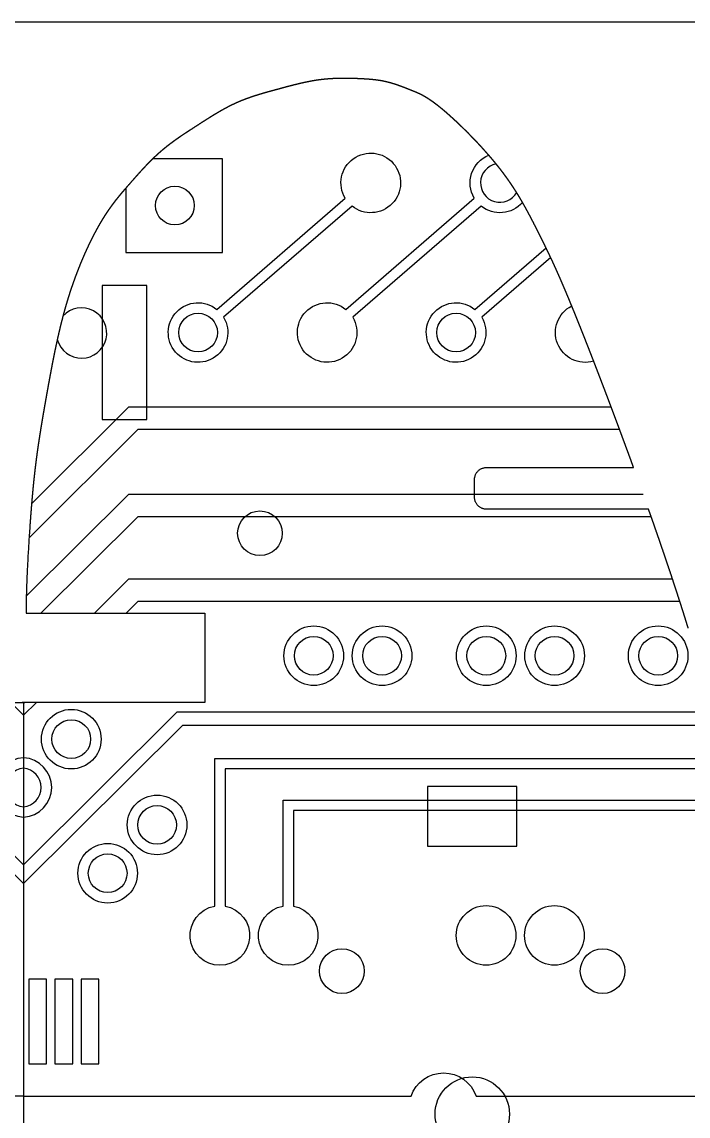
# Model space of a CAD drawing. Header units: millimetres. Extents: x -53 to 1579, y -453 to 381.
# Drawn here: x 3.2 to 47.9, y 307.8 to 381.2 of the extents above; entities that cross this region are included whole.
import ezdxf

# ---------------------------------------------------------------- set-up
doc = ezdxf.new("R2010")
doc.units = ezdxf.units.MM
doc.layers.add('design1-etch', color=5, linetype='Continuous')
doc.layers.add('toCut', color=1, linetype='Continuous', true_color=0xff0000)

msp = doc.modelspace()

# ---------------------------------------------------------------- linework, layer by layer
for q in [(96.648, 381.237), (546.648, 381.237)]:
    msp.add_line((-53.352, 381.237), q)
at = {"layer": 'design1-etch'}
for points in [[(10.154, 370.073), (10.154, 365.752), (16.649, 365.752), (16.649, 372.037), (11.956, 372.037)], [(3.829, 348.882), (10.362, 355.386), (42.732, 355.386)], [(3.662, 346.599), (10.982, 353.886), (43.293, 353.886)], [(3.474, 342.678), (10.362, 349.536), (44.879, 349.536)], [(4.46, 341.543), (10.982, 348.036), (45.411, 348.036)], [(8.062, 341.543), (10.362, 343.834), (46.849, 343.834)], [(10.188, 341.543), (10.982, 342.334), (47.339, 342.334)], [(3.296, 334.683), (2.432, 335.543)], [(3.296, 334.683), (4.161, 335.543)], [(3.296, 324.641), (-7.012, 334.904), (-42.884, 334.904)], [(3.296, 324.641), (13.605, 334.904), (49.477, 334.904)], [(3.296, 323.379), (-7.381, 334.01), (-43.105, 334.01)], [(3.296, 323.379), (13.974, 334.01), (49.698, 334.01)]]:
    msp.add_lwpolyline(points, dxfattribs=at)
msp.add_lwpolyline([(25.34, 368.87), (16.722, 361.404, -11.340391), (16.264, 361.933), (24.881, 369.399, -11.340391)], format="xyb", close=True, dxfattribs=at)
for points in [[(36.78, 369.121, -0.405901), (34.004, 368.87), (25.386, 361.404, -11.340391), (24.928, 361.933), (33.545, 369.399, -0.4608), (34.518, 372.28, -0.4608)], [(38.673, 365.417), (34.041, 361.404, -11.340391), (33.583, 361.933), (38.36, 366.072)], [(41.559, 358.462, -0.915164), (40.089, 362.166, -0.915164)], [(50.366, 331.09), (16.824, 331.09), (16.824, 321.868, -11.340391), (16.124, 321.868), (16.124, 331.79), (50.212, 331.79)], [(50.953, 328.29), (21.409, 328.29), (21.409, 321.868, -11.340391), (20.709, 321.868), (20.709, 328.99), (50.809, 328.99)], [(3.296, 309.11), (-22.716, 309.11, 0.716425), (-27.072, 309.11), (-47.533, 309.11)], [(3.296, 309.11), (29.309, 309.11, -0.716425), (33.664, 309.11), (54.125, 309.11)]]:
    msp.add_lwpolyline(points, format="xyb", dxfattribs=at)
for points in [[(3.652, 316.959), (3.652, 311.281), (4.839, 311.281), (4.839, 316.959)], [(5.402, 316.959), (5.402, 311.281), (6.59, 311.281), (6.59, 316.959)], [(7.153, 316.959), (7.153, 311.281), (8.34, 311.281), (8.34, 316.959)]]:
    msp.add_lwpolyline(points, close=True, dxfattribs=at)
for centre, radius in [((13.448, 368.908), 1.3), ((15.005, 360.379), 1.3), ((32.324, 360.379), 1.3), ((22.769, 338.68), 2), ((27.354, 338.68), 2), ((34.351, 338.68), 2), ((38.935, 338.68), 2), ((45.887, 338.68), 2), ((22.769, 338.68), 1.3), ((27.354, 338.68), 1.3), ((34.351, 338.68), 1.3), ((38.935, 338.68), 1.3), ((45.887, 338.68), 1.3), ((6.496, 333.079), 2), ((6.496, 333.079), 1.3), ((12.255, 327.32), 2), ((12.255, 327.32), 1.3), ((8.938, 324.076), 2), ((8.938, 324.076), 1.3), ((34.336, 319.902), 2), ((38.92, 319.902), 2)]:
    msp.add_circle(centre, radius, dxfattribs=at)
for centre, radius, start, end in [((35.263, 370.424), 1.3, 101.29594, 329.99081), ((7.187, 360.347), 1.691, 195.11567, 137.73583), ((3.413, 329.835), 2, 93.33952, 266.66048), ((3.18, 329.835), 2, 273.33952, 86.66048), ((3.413, 329.835), 1.3, 95.14172, 264.85828), ((3.18, 329.835), 1.3, 275.14172, 84.85828)]:
    msp.add_arc(centre, radius, start, end, dxfattribs=at)
at = {"layer": 'toCut'}
for points in [[(8.561, 363.544), (8.561, 354.544), (11.561, 354.544), (11.561, 363.544)], [(8.561, 363.544), (8.561, 354.544), (11.561, 354.544), (11.561, 363.544)], [(30.408, 329.904), (30.408, 325.904), (36.408, 325.904), (36.408, 329.904)]]:
    msp.add_lwpolyline(points, close=True, dxfattribs=at)
for centre, radius in [((19.158, 346.904), 1.5), ((24.658, 317.504), 1.5), ((42.158, 317.504), 1.5), ((33.408, 307.904), 2.5)]:
    msp.add_circle(centre, radius, dxfattribs=at)
for points in [[(21.086, 376.908), (20.953, 376.873), (20.82, 376.837)], [(21.352, 376.977), (21.219, 376.942), (21.086, 376.908)], [(21.618, 377.043), (21.485, 377.01), (21.352, 376.977)], [(21.75, 377.075), (21.684, 377.059), (21.618, 377.043)], [(21.883, 377.106), (21.817, 377.091), (21.75, 377.075)], [(22.015, 377.136), (21.949, 377.121), (21.883, 377.106)], [(22.148, 377.165), (22.082, 377.151), (22.015, 377.136)], [(22.28, 377.193), (22.214, 377.179), (22.148, 377.165)], [(22.413, 377.22), (22.346, 377.207), (22.28, 377.193)], [(22.545, 377.246), (22.479, 377.233), (22.413, 377.22)], [(22.677, 377.27), (22.611, 377.258), (22.545, 377.246)], [(22.809, 377.292), (22.743, 377.281), (22.677, 377.27)], [(22.94, 377.313), (22.875, 377.303), (22.809, 377.292)], [(23.072, 377.333), (23.006, 377.323), (22.94, 377.313)], [(23.204, 377.351), (23.138, 377.342), (23.072, 377.333)], [(23.335, 377.367), (23.269, 377.359), (23.204, 377.351)], [(23.466, 377.381), (23.4, 377.374), (23.335, 377.367)], [(23.597, 377.393), (23.531, 377.387), (23.466, 377.381)], [(23.727, 377.404), (23.662, 377.399), (23.597, 377.393)], [(23.856, 377.414), (23.792, 377.409), (23.727, 377.404)], [(23.985, 377.422), (23.921, 377.418), (23.856, 377.414)], [(24.114, 377.428), (24.05, 377.425), (23.985, 377.422)], [(24.241, 377.434), (24.177, 377.431), (24.114, 377.428)], [(24.367, 377.438), (24.304, 377.436), (24.241, 377.434)], [(24.493, 377.441), (24.43, 377.44), (24.367, 377.438)], [(24.617, 377.443), (24.555, 377.442), (24.493, 377.441)], [(24.74, 377.444), (24.678, 377.444), (24.617, 377.443)], [(24.861, 377.444), (24.8, 377.444), (24.74, 377.444)], [(24.981, 377.444), (24.921, 377.444), (24.861, 377.444)], [(25.099, 377.442), (25.04, 377.443), (24.981, 377.444)], [(25.216, 377.44), (25.157, 377.441), (25.099, 377.442)], [(25.33, 377.437), (25.273, 377.438), (25.216, 377.44)], [(25.443, 377.434), (25.387, 377.435), (25.33, 377.437)], [(25.554, 377.43), (25.499, 377.432), (25.443, 377.434)], [(25.663, 377.426), (25.608, 377.428), (25.554, 377.43)], [(25.769, 377.422), (25.716, 377.424), (25.663, 377.426)], [(25.873, 377.417), (25.821, 377.419), (25.769, 377.422)], [(25.975, 377.412), (25.924, 377.414), (25.873, 377.417)], [(26.075, 377.407), (26.025, 377.409), (25.975, 377.412)], [(26.173, 377.401), (26.124, 377.404), (26.075, 377.407)], [(26.268, 377.395), (26.22, 377.398), (26.173, 377.401)], [(26.362, 377.389), (26.315, 377.392), (26.268, 377.395)], [(26.454, 377.382), (26.408, 377.386), (26.362, 377.389)], [(26.544, 377.375), (26.499, 377.379), (26.454, 377.382)], [(26.633, 377.367), (26.589, 377.371), (26.544, 377.375)], [(26.72, 377.359), (26.677, 377.363), (26.633, 377.367)], [(26.806, 377.35), (26.763, 377.355), (26.72, 377.359)], [(26.891, 377.341), (26.849, 377.345), (26.806, 377.35)], [(26.975, 377.33), (26.933, 377.335), (26.891, 377.341)], [(27.057, 377.319), (27.016, 377.325), (26.975, 377.33)], [(27.139, 377.307), (27.098, 377.313), (27.057, 377.319)], [(27.22, 377.295), (27.18, 377.301), (27.139, 377.307)], [(27.3, 377.281), (27.26, 377.288), (27.22, 377.295)], [(27.38, 377.267), (27.34, 377.274), (27.3, 377.281)], [(27.459, 377.251), (27.42, 377.259), (27.38, 377.267)], [(27.538, 377.235), (27.499, 377.243), (27.459, 377.251)], [(27.616, 377.217), (27.577, 377.226), (27.538, 377.235)], [(27.695, 377.199), (27.656, 377.208), (27.616, 377.217)], [(27.773, 377.179), (27.734, 377.189), (27.695, 377.199)], [(27.851, 377.158), (27.812, 377.169), (27.773, 377.179)], [(27.929, 377.137), (27.89, 377.148), (27.851, 377.158)], [(28.007, 377.114), (27.968, 377.125), (27.929, 377.137)], [(28.085, 377.09), (28.046, 377.102), (28.007, 377.114)], [(28.241, 377.041), (28.163, 377.066), (28.085, 377.09)], [(28.396, 376.988), (28.318, 377.015), (28.241, 377.041)], [(28.551, 376.933), (28.474, 376.961), (28.396, 376.988)], [(28.706, 376.876), (28.629, 376.905), (28.551, 376.933)], [(18.57, 376.186), (18.505, 376.163), (18.44, 376.14)], [(18.701, 376.23), (18.635, 376.208), (18.57, 376.186)], [(18.832, 376.272), (18.766, 376.251), (18.701, 376.23)], [(18.963, 376.314), (18.897, 376.293), (18.832, 376.272)], [(19.095, 376.355), (19.029, 376.334), (18.963, 376.314)], [(19.226, 376.395), (19.16, 376.375), (19.095, 376.355)], [(19.491, 376.472), (19.359, 376.434), (19.226, 376.395)], [(19.756, 376.548), (19.623, 376.51), (19.491, 376.472)], [(20.022, 376.621), (19.889, 376.584), (19.756, 376.548)], [(20.554, 376.766), (20.288, 376.693), (20.022, 376.621)], [(20.82, 376.837), (20.687, 376.801), (20.554, 376.766)], [(28.861, 376.817), (28.784, 376.847), (28.706, 376.876)], [(29.016, 376.757), (28.938, 376.787), (28.861, 376.817)], [(29.325, 376.635), (29.17, 376.696), (29.016, 376.757)], [(29.48, 376.573), (29.402, 376.604), (29.325, 376.635)], [(29.558, 376.541), (29.519, 376.557), (29.48, 376.573)], [(29.638, 376.508), (29.598, 376.524), (29.558, 376.541)], [(29.718, 376.473), (29.678, 376.49), (29.638, 376.508)], [(29.801, 376.435), (29.759, 376.454), (29.718, 376.473)], [(29.842, 376.416), (29.821, 376.426), (29.801, 376.435)], [(29.885, 376.396), (29.864, 376.406), (29.842, 376.416)], [(29.928, 376.375), (29.906, 376.385), (29.885, 376.396)], [(29.971, 376.353), (29.95, 376.364), (29.928, 376.375)], [(30.016, 376.33), (29.994, 376.341), (29.971, 376.353)], [(30.061, 376.307), (30.038, 376.318), (30.016, 376.33)], [(30.106, 376.282), (30.084, 376.294), (30.061, 376.307)], [(30.153, 376.256), (30.13, 376.269), (30.106, 376.282)], [(30.2, 376.23), (30.177, 376.243), (30.153, 376.256)], [(30.248, 376.202), (30.224, 376.216), (30.2, 376.23)], [(30.298, 376.173), (30.273, 376.187), (30.248, 376.202)], [(30.348, 376.143), (30.323, 376.158), (30.298, 376.173)], [(16.916, 375.473), (16.855, 375.44), (16.793, 375.407)], [(17.04, 375.538), (16.978, 375.505), (16.916, 375.473)], [(17.165, 375.601), (17.103, 375.57), (17.04, 375.538)], [(17.29, 375.663), (17.227, 375.632), (17.165, 375.601)], [(17.416, 375.723), (17.353, 375.693), (17.29, 375.663)], [(17.542, 375.782), (17.479, 375.753), (17.416, 375.723)], [(17.668, 375.838), (17.605, 375.81), (17.542, 375.782)], [(17.796, 375.893), (17.732, 375.865), (17.668, 375.838)], [(17.923, 375.945), (17.86, 375.919), (17.796, 375.893)], [(18.052, 375.996), (17.988, 375.971), (17.923, 375.945)], [(18.181, 376.046), (18.116, 376.021), (18.052, 375.996)], [(18.31, 376.094), (18.245, 376.07), (18.181, 376.046)], [(18.44, 376.14), (18.375, 376.117), (18.31, 376.094)], [(30.399, 376.111), (30.373, 376.127), (30.348, 376.143)], [(30.451, 376.078), (30.425, 376.095), (30.399, 376.111)], [(30.504, 376.044), (30.477, 376.061), (30.451, 376.078)], [(30.558, 376.008), (30.531, 376.026), (30.504, 376.044)], [(30.614, 375.971), (30.586, 375.99), (30.558, 376.008)], [(30.67, 375.932), (30.642, 375.951), (30.614, 375.971)], [(30.728, 375.892), (30.699, 375.912), (30.67, 375.932)], [(30.787, 375.85), (30.758, 375.871), (30.728, 375.892)], [(30.848, 375.806), (30.817, 375.828), (30.787, 375.85)], [(30.909, 375.76), (30.879, 375.783), (30.848, 375.806)], [(30.973, 375.713), (30.941, 375.736), (30.909, 375.76)], [(31.037, 375.663), (31.005, 375.688), (30.973, 375.713)], [(31.103, 375.612), (31.07, 375.638), (31.037, 375.663)], [(31.171, 375.559), (31.137, 375.585), (31.103, 375.612)], [(31.24, 375.503), (31.206, 375.531), (31.171, 375.559)], [(31.311, 375.446), (31.276, 375.475), (31.24, 375.503)], [(31.384, 375.386), (31.348, 375.416), (31.311, 375.446)], [(15.697, 374.758), (15.576, 374.682), (15.456, 374.606)], [(15.938, 374.908), (15.818, 374.833), (15.697, 374.758)], [(16.06, 374.982), (15.999, 374.945), (15.938, 374.908)], [(16.181, 375.056), (16.12, 375.019), (16.06, 374.982)], [(16.303, 375.128), (16.242, 375.092), (16.181, 375.056)], [(16.425, 375.199), (16.364, 375.164), (16.303, 375.128)], [(16.547, 375.27), (16.486, 375.234), (16.425, 375.199)], [(16.67, 375.339), (16.608, 375.304), (16.547, 375.27)], [(16.793, 375.407), (16.731, 375.373), (16.67, 375.339)], [(31.458, 375.325), (31.421, 375.355), (31.384, 375.386)], [(31.534, 375.26), (31.496, 375.293), (31.458, 375.325)], [(31.612, 375.194), (31.573, 375.227), (31.534, 375.26)], [(31.691, 375.126), (31.651, 375.16), (31.612, 375.194)], [(31.772, 375.055), (31.731, 375.09), (31.691, 375.126)], [(31.854, 374.982), (31.813, 375.018), (31.772, 375.055)], [(31.938, 374.907), (31.896, 374.945), (31.854, 374.982)], [(32.023, 374.83), (31.981, 374.869), (31.938, 374.907)], [(32.11, 374.752), (32.067, 374.791), (32.023, 374.83)], [(32.198, 374.671), (32.154, 374.711), (32.11, 374.752)], [(14.495, 373.987), (14.376, 373.909), (14.256, 373.831)], [(14.975, 374.297), (14.735, 374.142), (14.495, 373.987)], [(15.456, 374.606), (15.215, 374.452), (14.975, 374.297)], [(32.286, 374.589), (32.242, 374.63), (32.198, 374.671)], [(32.376, 374.505), (32.331, 374.547), (32.286, 374.589)], [(32.467, 374.419), (32.422, 374.462), (32.376, 374.505)], [(32.559, 374.331), (32.513, 374.375), (32.467, 374.419)], [(32.651, 374.243), (32.605, 374.287), (32.559, 374.331)], [(32.745, 374.152), (32.698, 374.197), (32.651, 374.243)], [(32.839, 374.06), (32.792, 374.106), (32.745, 374.152)], [(32.933, 373.967), (32.886, 374.014), (32.839, 374.06)], [(33.028, 373.873), (32.981, 373.92), (32.933, 373.967)], [(13.434, 373.268), (13.376, 373.226), (13.319, 373.184)], [(13.55, 373.35), (13.492, 373.309), (13.434, 373.268)], [(13.666, 373.432), (13.608, 373.391), (13.55, 373.35)], [(13.783, 373.513), (13.724, 373.472), (13.666, 373.432)], [(14.019, 373.673), (13.901, 373.593), (13.783, 373.513)], [(14.256, 373.831), (14.137, 373.752), (14.019, 373.673)], [(33.124, 373.777), (33.076, 373.825), (33.028, 373.873)], [(33.22, 373.68), (33.172, 373.729), (33.124, 373.777)], [(33.316, 373.582), (33.268, 373.631), (33.22, 373.68)], [(33.412, 373.483), (33.364, 373.533), (33.316, 373.582)], [(33.509, 373.383), (33.46, 373.433), (33.412, 373.483)], [(33.605, 373.282), (33.557, 373.333), (33.509, 373.383)], [(33.702, 373.181), (33.653, 373.231), (33.605, 373.282)], [(12.54, 372.571), (12.486, 372.525), (12.433, 372.479)], [(12.648, 372.662), (12.594, 372.617), (12.54, 372.571)], [(12.757, 372.752), (12.703, 372.707), (12.648, 372.662)], [(12.868, 372.841), (12.812, 372.797), (12.757, 372.752)], [(12.979, 372.928), (12.923, 372.885), (12.868, 372.841)], [(13.092, 373.015), (13.035, 372.972), (12.979, 372.928)], [(13.205, 373.1), (13.148, 373.057), (13.092, 373.015)], [(13.319, 373.184), (13.262, 373.142), (13.205, 373.1)], [(33.798, 373.078), (33.75, 373.129), (33.702, 373.181)], [(33.99, 372.871), (33.894, 372.974), (33.798, 373.078)], [(34.181, 372.661), (34.086, 372.766), (33.99, 372.871)], [(34.37, 372.449), (34.276, 372.555), (34.181, 372.661)], [(11.713, 371.796), (11.664, 371.745), (11.614, 371.694)], [(11.813, 371.896), (11.763, 371.846), (11.713, 371.796)], [(11.914, 371.996), (11.864, 371.946), (11.813, 371.896)], [(12.016, 372.095), (11.965, 372.046), (11.914, 371.996)], [(12.119, 372.193), (12.067, 372.144), (12.016, 372.095)], [(12.222, 372.289), (12.17, 372.241), (12.119, 372.193)], [(12.327, 372.385), (12.275, 372.337), (12.222, 372.289)], [(12.433, 372.479), (12.38, 372.432), (12.327, 372.385)], [(34.557, 372.236), (34.463, 372.342), (34.37, 372.449)], [(34.649, 372.129), (34.603, 372.182), (34.557, 372.236)], [(34.74, 372.022), (34.694, 372.075), (34.649, 372.129)], [(34.83, 371.914), (34.785, 371.968), (34.74, 372.022)], [(34.919, 371.807), (34.875, 371.861), (34.83, 371.914)], [(35.008, 371.7), (34.963, 371.753), (34.919, 371.807)], [(11.032, 371.069), (10.937, 370.962), (10.842, 370.856)], [(11.224, 371.28), (11.128, 371.174), (11.032, 371.069)], [(11.321, 371.384), (11.272, 371.332), (11.224, 371.28)], [(11.418, 371.488), (11.369, 371.436), (11.321, 371.384)], [(11.516, 371.592), (11.467, 371.54), (11.418, 371.488)], [(11.614, 371.694), (11.565, 371.643), (11.516, 371.592)], [(35.094, 371.592), (35.051, 371.646), (35.008, 371.7)], [(35.18, 371.485), (35.137, 371.539), (35.094, 371.592)], [(35.265, 371.378), (35.222, 371.431), (35.18, 371.485)], [(35.348, 371.271), (35.306, 371.325), (35.265, 371.378)], [(35.429, 371.165), (35.388, 371.218), (35.348, 371.271)], [(35.509, 371.059), (35.469, 371.112), (35.429, 371.165)], [(35.588, 370.953), (35.549, 371.006), (35.509, 371.059)], [(10.653, 370.642), (10.464, 370.427), (10.275, 370.212)], [(10.842, 370.856), (10.747, 370.749), (10.653, 370.642)], [(35.665, 370.847), (35.626, 370.9), (35.588, 370.953)], [(35.741, 370.742), (35.703, 370.795), (35.665, 370.847)], [(35.815, 370.637), (35.778, 370.69), (35.741, 370.742)], [(35.889, 370.532), (35.852, 370.585), (35.815, 370.637)], [(35.961, 370.428), (35.925, 370.48), (35.889, 370.532)], [(36.031, 370.324), (35.996, 370.376), (35.961, 370.428)], [(36.101, 370.22), (36.066, 370.272), (36.031, 370.324)], [(9.707, 369.547), (9.66, 369.489), (9.612, 369.43)], [(9.802, 369.662), (9.755, 369.605), (9.707, 369.547)], [(9.897, 369.775), (9.85, 369.718), (9.802, 369.662)], [(9.992, 369.886), (9.945, 369.83), (9.897, 369.775)], [(10.087, 369.996), (10.039, 369.941), (9.992, 369.886)], [(10.275, 370.212), (10.181, 370.104), (10.087, 369.996)], [(36.169, 370.117), (36.135, 370.168), (36.101, 370.22)], [(36.236, 370.013), (36.203, 370.065), (36.169, 370.117)], [(36.302, 369.91), (36.269, 369.962), (36.236, 370.013)], [(36.367, 369.807), (36.335, 369.859), (36.302, 369.91)], [(36.432, 369.705), (36.4, 369.756), (36.367, 369.807)], [(36.495, 369.602), (36.463, 369.654), (36.432, 369.705)], [(36.557, 369.5), (36.526, 369.551), (36.495, 369.602)], [(9.178, 368.865), (9.154, 368.831), (9.13, 368.798)], [(9.227, 368.931), (9.203, 368.898), (9.178, 368.865)], [(9.275, 368.997), (9.251, 368.964), (9.227, 368.931)], [(9.324, 369.061), (9.3, 369.029), (9.275, 368.997)], [(9.372, 369.125), (9.348, 369.093), (9.324, 369.061)], [(9.42, 369.187), (9.396, 369.156), (9.372, 369.125)], [(9.516, 369.31), (9.468, 369.249), (9.42, 369.187)], [(9.612, 369.43), (9.564, 369.37), (9.516, 369.31)], [(36.618, 369.398), (36.587, 369.449), (36.557, 369.5)], [(36.678, 369.296), (36.648, 369.347), (36.618, 369.398)], [(36.738, 369.195), (36.708, 369.246), (36.678, 369.296)], [(36.796, 369.093), (36.767, 369.144), (36.738, 369.195)], [(36.911, 368.891), (36.854, 368.992), (36.796, 369.093)], [(37.024, 368.689), (36.967, 368.79), (36.911, 368.891)], [(8.685, 368.139), (8.66, 368.099), (8.635, 368.059)], [(8.735, 368.217), (8.71, 368.178), (8.685, 368.139)], [(8.785, 368.294), (8.76, 368.256), (8.735, 368.217)], [(8.835, 368.37), (8.81, 368.332), (8.785, 368.294)], [(8.884, 368.444), (8.86, 368.407), (8.835, 368.37)], [(8.934, 368.517), (8.909, 368.481), (8.884, 368.444)], [(8.983, 368.589), (8.958, 368.553), (8.934, 368.517)], [(9.032, 368.66), (9.007, 368.624), (8.983, 368.589)], [(9.081, 368.729), (9.056, 368.695), (9.032, 368.66)], [(9.13, 368.798), (9.105, 368.764), (9.081, 368.729)], [(37.133, 368.488), (37.078, 368.589), (37.024, 368.689)], [(37.241, 368.287), (37.187, 368.388), (37.133, 368.488)], [(37.346, 368.087), (37.293, 368.187), (37.241, 368.287)], [(37.45, 367.887), (37.398, 367.987), (37.346, 368.087)], [(8.228, 367.365), (8.202, 367.318), (8.176, 367.271)], [(8.28, 367.458), (8.254, 367.412), (8.228, 367.365)], [(8.331, 367.549), (8.305, 367.503), (8.28, 367.458)], [(8.382, 367.638), (8.357, 367.593), (8.331, 367.549)], [(8.433, 367.725), (8.408, 367.681), (8.382, 367.638)], [(8.484, 367.811), (8.459, 367.768), (8.433, 367.725)], [(8.535, 367.895), (8.509, 367.853), (8.484, 367.811)], [(8.585, 367.978), (8.56, 367.937), (8.535, 367.895)], [(8.635, 368.059), (8.61, 368.019), (8.585, 367.978)], [(37.552, 367.687), (37.501, 367.787), (37.45, 367.887)], [(37.653, 367.488), (37.603, 367.588), (37.552, 367.687)], [(37.754, 367.289), (37.704, 367.388), (37.653, 367.488)], [(7.864, 366.673), (7.838, 366.62), (7.812, 366.568)], [(7.916, 366.777), (7.89, 366.725), (7.864, 366.673)], [(7.968, 366.879), (7.942, 366.828), (7.916, 366.777)], [(8.021, 366.979), (7.995, 366.929), (7.968, 366.879)], [(8.073, 367.078), (8.047, 367.029), (8.021, 366.979)], [(8.125, 367.175), (8.099, 367.127), (8.073, 367.078)], [(8.176, 367.271), (8.15, 367.223), (8.125, 367.175)], [(37.953, 366.891), (37.854, 367.09), (37.754, 367.289)], [(38.053, 366.691), (38.003, 366.791), (37.953, 366.891)], [(38.153, 366.49), (38.103, 366.591), (38.053, 366.691)], [(7.499, 365.908), (7.473, 365.851), (7.447, 365.794)], [(7.551, 366.022), (7.525, 365.965), (7.499, 365.908)], [(7.603, 366.134), (7.577, 366.078), (7.551, 366.022)], [(7.655, 366.244), (7.629, 366.189), (7.603, 366.134)], [(7.707, 366.354), (7.681, 366.299), (7.655, 366.244)], [(7.76, 366.462), (7.733, 366.408), (7.707, 366.354)], [(7.812, 366.568), (7.786, 366.515), (7.76, 366.462)], [(38.204, 366.388), (38.178, 366.439), (38.153, 366.49)], [(38.255, 366.285), (38.229, 366.337), (38.204, 366.388)], [(38.306, 366.18), (38.28, 366.233), (38.255, 366.285)], [(38.358, 366.074), (38.332, 366.127), (38.306, 366.18)], [(38.411, 365.966), (38.385, 366.02), (38.358, 366.074)], [(38.465, 365.855), (38.438, 365.911), (38.411, 365.966)], [(7.19, 365.202), (7.165, 365.141), (7.139, 365.08)], [(7.241, 365.323), (7.216, 365.262), (7.19, 365.202)], [(7.292, 365.442), (7.267, 365.382), (7.241, 365.323)], [(7.344, 365.561), (7.318, 365.501), (7.292, 365.442)], [(7.395, 365.678), (7.37, 365.619), (7.344, 365.561)], [(7.447, 365.794), (7.421, 365.736), (7.395, 365.678)], [(38.519, 365.743), (38.492, 365.799), (38.465, 365.855)], [(38.574, 365.627), (38.546, 365.685), (38.519, 365.743)], [(38.602, 365.568), (38.588, 365.598), (38.574, 365.627)], [(38.63, 365.509), (38.616, 365.538), (38.602, 365.568)], [(38.659, 365.448), (38.645, 365.478), (38.63, 365.509)], [(38.688, 365.387), (38.673, 365.418), (38.659, 365.448)], [(38.717, 365.325), (38.702, 365.356), (38.688, 365.387)], [(38.746, 365.262), (38.731, 365.294), (38.717, 365.325)], [(38.776, 365.198), (38.761, 365.23), (38.746, 365.262)], [(38.806, 365.134), (38.791, 365.166), (38.776, 365.198)], [(38.836, 365.068), (38.821, 365.101), (38.806, 365.134)], [(6.89, 364.454), (6.865, 364.389), (6.841, 364.325)], [(6.939, 364.581), (6.914, 364.517), (6.89, 364.454)], [(6.989, 364.707), (6.964, 364.644), (6.939, 364.581)], [(7.039, 364.832), (7.014, 364.77), (6.989, 364.707)], [(7.089, 364.957), (7.064, 364.895), (7.039, 364.832)], [(7.139, 365.08), (7.114, 365.018), (7.089, 364.957)], [(38.867, 365.001), (38.852, 365.034), (38.836, 365.068)], [(38.898, 364.933), (38.882, 364.967), (38.867, 365.001)], [(38.929, 364.864), (38.914, 364.899), (38.898, 364.933)], [(38.961, 364.795), (38.945, 364.829), (38.929, 364.864)], [(38.993, 364.723), (38.977, 364.759), (38.961, 364.795)], [(39.026, 364.651), (39.01, 364.687), (38.993, 364.723)], [(39.059, 364.578), (39.042, 364.615), (39.026, 364.651)], [(39.092, 364.503), (39.076, 364.541), (39.059, 364.578)], [(39.126, 364.427), (39.109, 364.465), (39.092, 364.503)], [(39.16, 364.35), (39.143, 364.389), (39.126, 364.427)], [(6.602, 363.669), (6.578, 363.602), (6.555, 363.535)], [(6.649, 363.802), (6.625, 363.736), (6.602, 363.669)], [(6.696, 363.934), (6.672, 363.868), (6.649, 363.802)], [(6.744, 364.066), (6.72, 364), (6.696, 363.934)], [(6.792, 364.196), (6.768, 364.131), (6.744, 364.066)], [(6.841, 364.325), (6.816, 364.26), (6.792, 364.196)], [(39.195, 364.272), (39.178, 364.311), (39.16, 364.35)], [(39.23, 364.192), (39.213, 364.232), (39.195, 364.272)], [(39.266, 364.111), (39.248, 364.152), (39.23, 364.192)], [(39.302, 364.029), (39.284, 364.07), (39.266, 364.111)], [(39.339, 363.945), (39.32, 363.987), (39.302, 364.029)], [(39.376, 363.859), (39.357, 363.902), (39.339, 363.945)], [(39.413, 363.773), (39.394, 363.816), (39.376, 363.859)], [(39.451, 363.684), (39.432, 363.728), (39.413, 363.773)], [(39.49, 363.594), (39.471, 363.639), (39.451, 363.684)], [(6.374, 362.992), (6.352, 362.923), (6.33, 362.854)], [(6.418, 363.129), (6.396, 363.06), (6.374, 362.992)], [(6.463, 363.265), (6.441, 363.197), (6.418, 363.129)], [(6.509, 363.4), (6.486, 363.333), (6.463, 363.265)], [(6.555, 363.535), (6.532, 363.468), (6.509, 363.4)], [(39.529, 363.503), (39.51, 363.549), (39.49, 363.594)], [(39.569, 363.41), (39.549, 363.456), (39.529, 363.503)], [(39.609, 363.315), (39.589, 363.362), (39.569, 363.41)], [(39.65, 363.219), (39.63, 363.267), (39.609, 363.315)], [(39.691, 363.12), (39.671, 363.17), (39.65, 363.219)], [(39.734, 363.021), (39.712, 363.071), (39.691, 363.12)], [(39.776, 362.919), (39.755, 362.97), (39.734, 363.021)], [(6.16, 362.296), (6.14, 362.225), (6.119, 362.155)], [(6.202, 362.436), (6.181, 362.366), (6.16, 362.296)], [(6.244, 362.576), (6.223, 362.506), (6.202, 362.436)], [(6.287, 362.715), (6.265, 362.646), (6.244, 362.576)], [(6.33, 362.854), (6.308, 362.785), (6.287, 362.715)], [(39.819, 362.816), (39.798, 362.867), (39.776, 362.919)], [(39.863, 362.711), (39.841, 362.763), (39.819, 362.816)], [(39.908, 362.604), (39.886, 362.657), (39.863, 362.711)], [(39.953, 362.495), (39.93, 362.549), (39.908, 362.604)], [(39.999, 362.384), (39.976, 362.439), (39.953, 362.495)], [(40.045, 362.271), (40.022, 362.327), (39.999, 362.384)], [(40.092, 362.156), (40.069, 362.214), (40.045, 362.271)], [(6, 361.728), (5.962, 361.585), (5.924, 361.442)], [(6.079, 362.013), (6.04, 361.871), (6, 361.728)], [(6.119, 362.155), (6.099, 362.084), (6.079, 362.013)], [(40.14, 362.04), (40.116, 362.098), (40.092, 362.156)], [(40.189, 361.921), (40.164, 361.98), (40.14, 362.04)], [(40.238, 361.8), (40.213, 361.861), (40.189, 361.921)], [(40.288, 361.677), (40.263, 361.739), (40.238, 361.8)], [(40.339, 361.552), (40.313, 361.615), (40.288, 361.677)], [(40.39, 361.425), (40.364, 361.489), (40.339, 361.552)], [(5.777, 360.864), (5.742, 360.719), (5.707, 360.574)], [(5.849, 361.153), (5.813, 361.009), (5.777, 360.864)], [(5.924, 361.442), (5.887, 361.297), (5.849, 361.153)], [(40.442, 361.296), (40.416, 361.36), (40.39, 361.425)], [(40.495, 361.164), (40.469, 361.23), (40.442, 361.296)], [(40.549, 361.03), (40.522, 361.097), (40.495, 361.164)], [(40.603, 360.894), (40.576, 360.962), (40.549, 361.03)], [(40.659, 360.756), (40.631, 360.825), (40.603, 360.894)], [(40.715, 360.615), (40.687, 360.686), (40.659, 360.756)], [(5.573, 359.992), (5.541, 359.846), (5.509, 359.7)], [(5.639, 360.283), (5.606, 360.137), (5.573, 359.992)], [(5.707, 360.574), (5.673, 360.428), (5.639, 360.283)], [(40.771, 360.472), (40.743, 360.544), (40.715, 360.615)], [(40.829, 360.327), (40.8, 360.399), (40.771, 360.472)], [(40.888, 360.179), (40.858, 360.253), (40.829, 360.327)], [(40.947, 360.028), (40.917, 360.104), (40.888, 360.179)], [(41.007, 359.876), (40.977, 359.952), (40.947, 360.028)], [(5.446, 359.409), (5.416, 359.264), (5.385, 359.119)], [(5.509, 359.7), (5.477, 359.555), (5.446, 359.409)], [(41.068, 359.72), (41.038, 359.798), (41.007, 359.876)], [(41.13, 359.562), (41.099, 359.641), (41.068, 359.72)], [(41.193, 359.402), (41.162, 359.482), (41.13, 359.562)], [(41.257, 359.239), (41.225, 359.321), (41.193, 359.402)], [(5.268, 358.541), (5.24, 358.397), (5.212, 358.254)], [(5.326, 358.829), (5.297, 358.685), (5.268, 358.541)], [(5.385, 359.119), (5.356, 358.974), (5.326, 358.829)], [(41.321, 359.074), (41.289, 359.156), (41.257, 359.239)], [(41.387, 358.906), (41.354, 358.99), (41.321, 359.074)], [(41.453, 358.735), (41.42, 358.82), (41.387, 358.906)], [(41.52, 358.562), (41.486, 358.649), (41.453, 358.735)], [(41.588, 358.387), (41.554, 358.475), (41.52, 358.562)], [(5.157, 357.968), (5.131, 357.827), (5.104, 357.685)], [(5.212, 358.254), (5.185, 358.111), (5.157, 357.968)], [(41.656, 358.21), (41.622, 358.299), (41.588, 358.387)], [(41.725, 358.031), (41.691, 358.12), (41.656, 358.21)], [(41.795, 357.849), (41.76, 357.94), (41.725, 358.031)], [(41.866, 357.665), (41.831, 357.757), (41.795, 357.849)], [(5, 357.125), (4.988, 357.056), (4.975, 356.987)], [(5.052, 357.404), (5.026, 357.265), (5, 357.125)], [(5.104, 357.685), (5.078, 357.544), (5.052, 357.404)], [(41.937, 357.479), (41.902, 357.572), (41.866, 357.665)], [(42.009, 357.291), (41.973, 357.385), (41.937, 357.479)], [(42.082, 357.101), (42.046, 357.196), (42.009, 357.291)], [(42.155, 356.91), (42.118, 357.006), (42.082, 357.101)], [(4.877, 356.442), (4.865, 356.375), (4.853, 356.308)], [(4.901, 356.577), (4.889, 356.51), (4.877, 356.442)], [(4.926, 356.713), (4.914, 356.645), (4.901, 356.577)], [(4.95, 356.85), (4.938, 356.781), (4.926, 356.713)], [(4.975, 356.987), (4.963, 356.918), (4.95, 356.85)], [(42.229, 356.716), (42.192, 356.813), (42.155, 356.91)], [(42.303, 356.52), (42.266, 356.618), (42.229, 356.716)], [(42.378, 356.323), (42.341, 356.422), (42.303, 356.52)], [(42.454, 356.124), (42.416, 356.224), (42.378, 356.323)], [(4.737, 355.651), (4.725, 355.586), (4.714, 355.522)], [(4.76, 355.781), (4.748, 355.716), (4.737, 355.651)], [(4.783, 355.911), (4.771, 355.846), (4.76, 355.781)], [(4.806, 356.043), (4.794, 355.977), (4.783, 355.911)], [(4.829, 356.175), (4.818, 356.109), (4.806, 356.043)], [(4.853, 356.308), (4.841, 356.242), (4.829, 356.175)], [(42.529, 355.923), (42.492, 356.024), (42.454, 356.124)], [(42.606, 355.721), (42.568, 355.822), (42.529, 355.923)], [(42.683, 355.517), (42.644, 355.619), (42.606, 355.721)], [(4.626, 355.013), (4.605, 354.888), (4.583, 354.763)], [(4.67, 355.266), (4.648, 355.14), (4.626, 355.013)], [(4.714, 355.522), (4.692, 355.394), (4.67, 355.266)], [(42.76, 355.312), (42.721, 355.414), (42.683, 355.517)], [(42.838, 355.105), (42.799, 355.208), (42.76, 355.312)], [(42.916, 354.896), (42.877, 355), (42.838, 355.105)], [(42.995, 354.686), (42.955, 354.791), (42.916, 354.896)], [(4.501, 354.27), (4.481, 354.149), (4.461, 354.027)], [(4.542, 354.516), (4.521, 354.393), (4.501, 354.27)], [(4.583, 354.763), (4.562, 354.639), (4.542, 354.516)], [(43.074, 354.475), (43.034, 354.581), (42.995, 354.686)], [(43.153, 354.262), (43.113, 354.369), (43.074, 354.475)], [(43.233, 354.049), (43.193, 354.156), (43.153, 354.262)], [(4.384, 353.547), (4.365, 353.428), (4.347, 353.31)], [(4.422, 353.786), (4.403, 353.667), (4.384, 353.547)], [(4.461, 354.027), (4.441, 353.907), (4.422, 353.786)], [(43.312, 353.834), (43.273, 353.941), (43.233, 354.049)], [(43.393, 353.618), (43.353, 353.726), (43.312, 353.834)], [(43.473, 353.4), (43.433, 353.509), (43.393, 353.618)], [(43.554, 353.182), (43.513, 353.291), (43.473, 353.4)], [(4.276, 352.839), (4.259, 352.722), (4.242, 352.605)], [(4.311, 353.073), (4.293, 352.956), (4.276, 352.839)], [(4.347, 353.31), (4.329, 353.192), (4.311, 353.073)], [(43.635, 352.963), (43.594, 353.072), (43.554, 353.182)], [(43.716, 352.742), (43.675, 352.853), (43.635, 352.963)], [(43.797, 352.521), (43.757, 352.632), (43.716, 352.742)], [(4.146, 351.909), (4.131, 351.793), (4.116, 351.678)], [(4.177, 352.14), (4.161, 352.025), (4.146, 351.909)], [(4.209, 352.372), (4.193, 352.256), (4.177, 352.14)], [(4.242, 352.605), (4.225, 352.489), (4.209, 352.372)], [(43.879, 352.299), (43.838, 352.41), (43.797, 352.521)], [(44.042, 351.853), (43.96, 352.076), (43.879, 352.299)], [(4.059, 351.217), (4.046, 351.101), (4.033, 350.986)], [(4.087, 351.447), (4.073, 351.332), (4.059, 351.217)], [(4.116, 351.678), (4.102, 351.563), (4.087, 351.447)], [(44.206, 351.403), (44.124, 351.628), (44.042, 351.853)], [(44.238, 351.316), (44.222, 351.36), (44.206, 351.403)], [(3.982, 350.524), (3.97, 350.408), (3.958, 350.293)], [(4.007, 350.755), (3.994, 350.639), (3.982, 350.524)], [(4.033, 350.986), (4.02, 350.87), (4.007, 350.755)], [(3.913, 349.831), (3.892, 349.599), (3.871, 349.368)], [(3.935, 350.062), (3.924, 349.946), (3.913, 349.831)], [(3.958, 350.293), (3.947, 350.177), (3.935, 350.062)], [(3.871, 349.368), (3.851, 349.136), (3.831, 348.905)], [(3.794, 348.441), (3.776, 348.21), (3.758, 347.978)], [(3.831, 348.905), (3.812, 348.673), (3.794, 348.441)], [(45.351, 348.207), (45.296, 348.362), (45.241, 348.516)], [(3.724, 347.514), (3.459, 343.736), (3.459, 341.543)], [(3.758, 347.978), (3.741, 347.746), (3.724, 347.514)], [(45.512, 347.748), (45.431, 347.978), (45.351, 348.207)], [(45.672, 347.29), (45.592, 347.519), (45.512, 347.748)], [(45.831, 346.832), (45.752, 347.061), (45.672, 347.29)], [(45.989, 346.376), (45.91, 346.604), (45.831, 346.832)], [(46.145, 345.921), (46.067, 346.149), (45.989, 346.376)], [(46.3, 345.469), (46.223, 345.695), (46.145, 345.921)], [(46.376, 345.244), (46.338, 345.356), (46.3, 345.469)], [(46.453, 345.019), (46.415, 345.131), (46.376, 345.244)], [(46.528, 344.795), (46.49, 344.907), (46.453, 345.019)], [(46.603, 344.572), (46.566, 344.683), (46.528, 344.795)], [(46.678, 344.349), (46.64, 344.461), (46.603, 344.572)], [(46.752, 344.128), (46.715, 344.239), (46.678, 344.349)], [(46.825, 343.907), (46.788, 344.018), (46.752, 344.128)], [(46.898, 343.688), (46.861, 343.797), (46.825, 343.907)], [(46.97, 343.469), (46.934, 343.578), (46.898, 343.688)], [(47.041, 343.251), (47.006, 343.36), (46.97, 343.469)], [(47.112, 343.035), (47.077, 343.143), (47.041, 343.251)], [(47.182, 342.819), (47.147, 342.927), (47.112, 343.035)], [(47.252, 342.605), (47.217, 342.712), (47.182, 342.819)], [(47.321, 342.392), (47.286, 342.499), (47.252, 342.605)], [(47.389, 342.181), (47.355, 342.286), (47.321, 342.392)], [(47.456, 341.97), (47.422, 342.075), (47.389, 342.181)], [(47.522, 341.761), (47.489, 341.866), (47.456, 341.97)], [(47.588, 341.554), (47.555, 341.658), (47.522, 341.761)], [(15.453, 341.543), (15.453, 338.543), (15.453, 335.543)], [(47.653, 341.348), (47.62, 341.451), (47.588, 341.554)], [(47.717, 341.143), (47.685, 341.246), (47.653, 341.348)], [(47.78, 340.94), (47.748, 341.042), (47.717, 341.143)], [(47.842, 340.739), (47.811, 340.839), (47.78, 340.94)], [(47.903, 340.539), (47.873, 340.639), (47.842, 340.739)], [(3.296, 335.543), (3.296, 262.693), (3.296, 189.844)]]:
    msp.add_open_spline(points, degree=2, dxfattribs=at)
msp.add_rational_spline([(45.241, 348.516), (43.501, 348.516), (41.761, 348.516), (39.911, 348.516), (38.061, 348.516), (36.211, 348.516), (34.361, 348.516), (33.561, 348.516), (33.561, 349.316), (33.561, 349.616), (33.561, 349.916), (33.561, 350.216), (33.561, 350.516), (33.561, 351.316), (34.361, 351.316), (36.211, 351.316), (38.061, 351.316), (39.911, 351.316), (41.761, 351.316), (42.999, 351.316), (44.238, 351.316)], [1, 1, 1, 1, 1, 1, 1, 0.707106781187, 1, 1, 1, 1, 1, 0.707106781187, 1, 1, 1, 1, 1, 1, 1], degree=2, knots=[1007, 1007, 1007, 1008, 1008, 1009, 1009, 1010, 1010, 1011.570796, 1011.570796, 1012.570796, 1012.570796, 1013.570796, 1013.570796, 1015.141593, 1015.141593, 1016.141593, 1016.141593, 1017.141593, 1017.141593, 1018.141593, 1018.141593, 1018.141593], dxfattribs=at)
for points, knots in [([(3.459, 341.543), (7.989, 341.543), (12.52, 341.543), (13.986, 341.543), (15.453, 341.543)], [1, 1, 1, 2, 2, 3, 3, 3]), ([(-8.86, 335.543), (-7.393, 335.543), (-5.927, 335.543), (-1.359, 335.543), (3.208, 335.543), (3.252, 335.543), (3.296, 335.543)], [4, 4, 4, 5, 5, 6, 6, 7, 7, 7]), ([(15.453, 335.543), (13.986, 335.543), (12.52, 335.543), (7.952, 335.543), (3.385, 335.543), (3.341, 335.543), (3.296, 335.543)], [4, 4, 4, 5, 5, 6, 6, 7, 7, 7])]:
    msp.add_open_spline(points, degree=2, knots=knots, dxfattribs=at)

doc.saveas('drawing.dxf')
